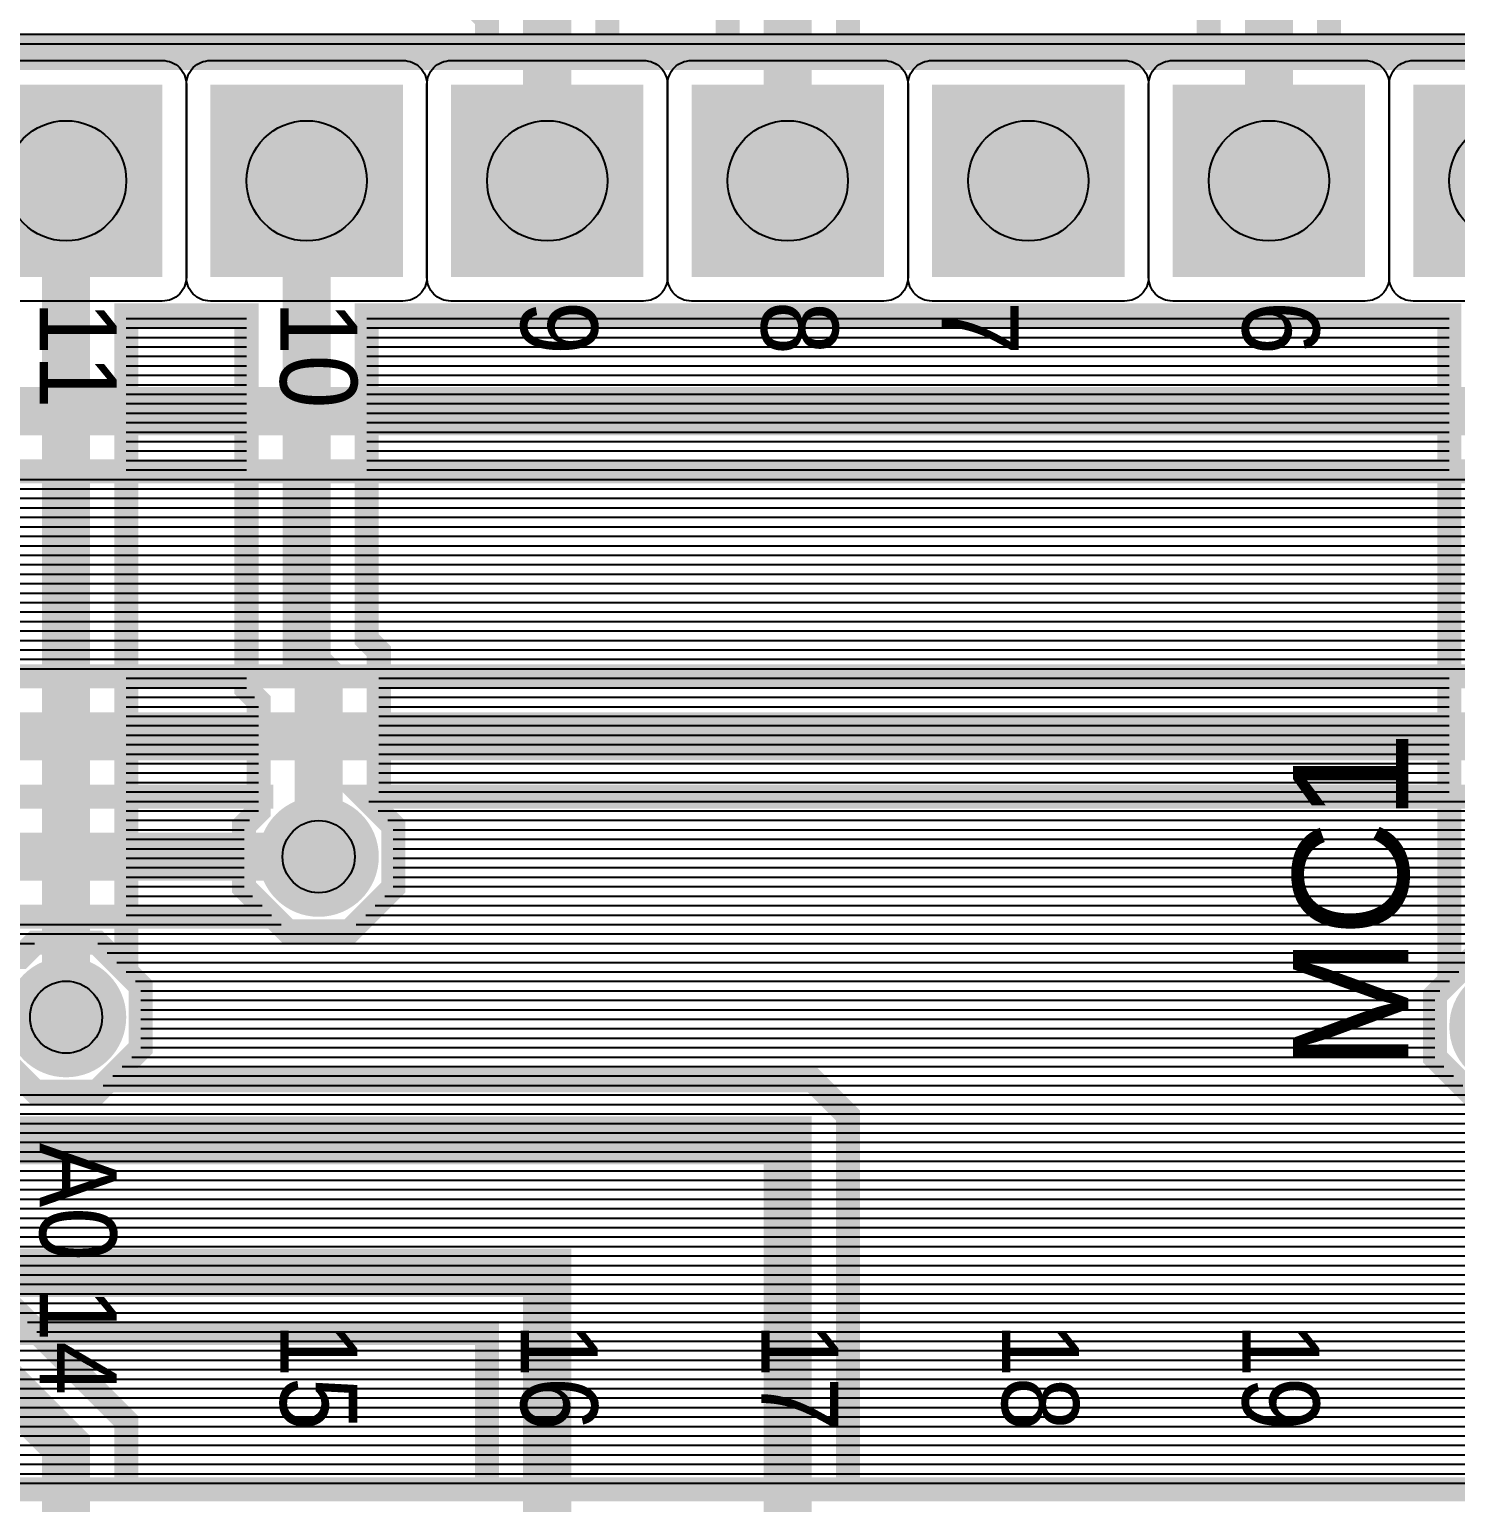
# Model space of a CAD drawing. Header units: inches. Extents: x -1.68 to 1.68, y -1.15 to 1.15.
# Drawn here: x 0.247 to 0.84, y -0.351 to 0.261 of the extents above; entities that cross this region are included whole.
import ezdxf

# ---------------------------------------------------------------- set-up
doc = ezdxf.new("R2010")
doc.units = ezdxf.units.IN
doc.layers.get('0').update_dxf_attribs({"linetype": 'CONTINUOUS'})

# ---------------------------------------------------------------- blocks, each defined once
blk = doc.blocks.new('EPAD')
at = {"const_width": 0.5}
blk.add_lwpolyline([(-0.25, 0, 1), (0.25, 0, 1)], format="xyb", close=True, dxfattribs=at)
blk = doc.blocks.new('RPAD')
blk.add_trace([(-0.5, -0.5), (-0.5, 0.5), (0.5, -0.5), (0.5, 0.5)])

msp = doc.modelspace()

# ---------------------------------------------------------------- linework, layer by layer
for points, const_width in [([(0.1175, -0.147145), (0.2875, -0.317145), (0.2875, -0.345516), (1.2375, -0.345516), (1.237501, 0.046162), (1.252145, 0.060807), (1.549784, 0.060807), (1.549784, 0.676162), (1.2826, 0.676162), (1.2766, 0.670162), (1.250919, 0.670162), (1.23276, 0.688321), (1.23276, 0.714002), (1.250919, 0.732161), (1.2766, 0.732161), (1.2826, 0.726161)], 0.01), ([(0.5875, 0.273485), (0.5875, 0.254484), (1.0375, 0.254484), (1.0375, 0.605217)], 0.01), ([(-0.334665, 0.54998), (-0.267613, 0.545538), (-0.251988, 0.433445), (-0.181122, 0.323012), (0.139599, 0.102736), (1.1625, 0.102736), (1.1625, 0.198484)], 0.02), ([(0.4625, 0.198484), (0.4625, 0.275965), (0.242028, 0.496437), (0.125965, 0.496437)], 0.02), ([(0.1065, 0.254484), (0.4375, 0.254484), (0.4375, 0.26561), (0.231672, 0.471438)], 0.01), ([(1.377933, 0.423799), (1.377933, 0.353799), (1.362933, 0.338799), (0.7775, 0.338799), (0.7625, 0.323799), (0.7625, 0.198484)], 0.02), ([(0.2625, -0.401516), (0.2625, -0.3275), (0.0925, -0.1575), (0.0925, 0.320453), (0.1425, 0.370453), (0.68502, 0.370453)], 0.02), ([(0.4875, 0.286319), (0.4875, 0.254484), (0.7375, 0.254484), (0.7375, 0.334154)], 0.01), ([(0.1175, 0.254484), (0.5375, 0.254484), (0.5375, 0.308839)], 0.01), ([(0.7875, 0.313444), (0.7875, 0.254484), (1.5185, 0.254484), (1.5185, 0.142485), (1.1875, 0.142485), (1.1875, 0.092381), (1.172855, 0.077737), (0.131842, 0.077737)], 0.01), ([(0.8925, 0.298484), (0.5625, 0.298484), (0.5625, 0.198484)], 0.02), ([(0.1125, -0.451516), (1.5125, -0.451516), (1.5125, 0.248484), (0.1125, 0.248484), (0.1125, -0.451516)], 0.008), ([(0.1125, -0.451516), (1.5125, -0.451516), (1.5125, 0.248484), (0.1125, 0.248484), (0.1125, -0.451516)], 0.008), ([(0.1125, -0.451516), (1.5125, -0.451516), (1.5125, 0.248484), (0.1125, 0.248484), (0.1125, -0.451516)], 0.008), ([(0.2625, -0.149232), (0.2625, 0.198484)], 0.02), ([(0.3625, 0.198484), (0.3625, -0.0025), (0.3675, -0.0075), (0.3675, -0.0825)], 0.02), ([(0.849659, -0.184169), (0.8315, -0.16601), (0.8315, -0.140329), (0.8375, -0.134329), (0.8375, 0.142485), (0.3875, 0.142485), (0.3875, 0.007855), (0.3925, 0.002855), (0.3925, -0.063659), (0.3985, -0.069659), (0.3985, -0.095341), (0.380341, -0.1135), (0.354659, -0.1135), (0.3365, -0.095341), (0.3365, -0.069659), (0.3425, -0.063659), (0.3425, -0.017855), (0.3375, -0.012855), (0.3375, 0.142485), (0.2875, 0.142485), (0.2875, -0.130392), (0.2935, -0.136392), (0.2935, -0.162073), (0.275341, -0.180232), (0.249659, -0.180232), (0.2315, -0.162073)], 0.01), ([(-0.177185, 0.118484), (-0.177185, 0.051854), (-0.177185, -0.0325), (0.9175, -0.0325), (0.9675, 0.0175)], 0.02), ([(-0.152185, -0.0075), (0.907145, -0.0075), (0.9365, 0.021855), (0.9365, 0.030341), (0.954659, 0.0485), (0.980341, 0.0485), (0.9985, 0.030341), (0.9985, 0.004659), (0.980341, -0.0135), (0.971855, -0.0135), (0.927855, -0.0575), (0.38634, -0.0575), (0.3985, -0.069659), (0.3985, -0.095341), (0.380341, -0.1135), (0.354659, -0.1135), (0.348659, -0.1075), (-0.363659, -0.1075)], 0.01), ([(-0.363659, -0.0575), (0.348659, -0.0575), (0.34866, -0.0575), (-0.18754, -0.0575)], 0.01), ([(0.3675, -0.0825), (-0.3825, -0.0825)], 0.02), ([(-0.583541, -0.124233), (0.243659, -0.124233), (0.249659, -0.118233), (0.275341, -0.118233), (0.2935, -0.136392), (0.2935, -0.162073), (0.280159, -0.175414), (0.572855, -0.175414), (0.587499, -0.190058), (0.587499, -0.200413), (0.5875, -0.345516), (1.5185, -0.345516)], 0.01), ([(1.436492, -0.140329), (1.436492, -0.16601), (1.418333, -0.184169), (1.392652, -0.184169), (1.386652, -0.178169), (0.881341, -0.178169), (0.875341, -0.184169), (0.849659, -0.184169), (0.8315, -0.16601), (0.8315, -0.140329), (0.849659, -0.12217), (0.875341, -0.12217), (0.881341, -0.12817), (1.386652, -0.12817), (1.392652, -0.12217), (1.418333, -0.12217), (1.436492, -0.140329)], 0.01), ([(-0.602382, -0.149232), (0.2625, -0.149232)], 0.02), ([(0.5625, -0.401516), (0.5625, -0.200413), (-1.110256, -0.200413), (-1.159862, -0.25002), (-1.159862, -0.409075)], 0.02), ([(0.4625, -0.401516), (0.4625, -0.255531), (-1.035453, -0.255531), (-1.059862, -0.279941), (-1.059862, -0.409075)], 0.02), ([(0.1065, -0.345516), (0.4375, -0.345516), (0.4375, -0.280531), (-1.025098, -0.280531)], 0.01)]:
    msp.add_lwpolyline(points, dxfattribs=dict(const_width=const_width))
for points in [[(-0.044331, 0.25939), (0.4375, 0.25939)], [(0.1175, 0.25939), (0.5375, 0.25939)], [(0.4875, 0.25939), (0.7375, 0.25939)], [(0.5875, 0.25939), (1.0375, 0.25939)], [(0.7875, 0.25939), (1.542501, 0.25939)], [(-0.038599, 0.255453), (0.4375, 0.255453)], [(0.1175, 0.255453), (0.5375, 0.255453)], [(0.4875, 0.255453), (0.7375, 0.255453)], [(0.5875, 0.255453), (1.0375, 0.255453)], [(0.7875, 0.255453), (1.542501, 0.255453)], [(0.2225, 0.248484), (0.3025, 0.248484), (0.303539, 0.248434), (0.304544, 0.248285), (0.305511, 0.248043), (0.306435, 0.247713), (0.307312, 0.247298), (0.308136, 0.246803), (0.308904, 0.246234), (0.309609, 0.245594), (0.31025, 0.244887), (0.310819, 0.24412), (0.311313, 0.243296), (0.311728, 0.24242), (0.312059, 0.241496), (0.312301, 0.240529), (0.31245, 0.239524), (0.3125, 0.238484), (0.3125, 0.158484), (0.31245, 0.157445), (0.312301, 0.15644), (0.312059, 0.155473), (0.311728, 0.154549), (0.311313, 0.153672), (0.310819, 0.152848), (0.31025, 0.152081), (0.309609, 0.151375), (0.308904, 0.150735), (0.308136, 0.150165), (0.307312, 0.14967), (0.306435, 0.149256), (0.305511, 0.148925), (0.304544, 0.148683), (0.303539, 0.148535), (0.3025, 0.148484), (0.3025, 0.148484), (0.2225, 0.148484)], [(0.9025, 0.148484), (0.8225, 0.148484), (0.821461, 0.148535), (0.820455, 0.148683), (0.819489, 0.148925), (0.818565, 0.149256), (0.817688, 0.14967), (0.816864, 0.150165), (0.816096, 0.150735), (0.815391, 0.151375), (0.81475, 0.152081), (0.814181, 0.152848), (0.813687, 0.153672), (0.813272, 0.154549), (0.812941, 0.155473), (0.812699, 0.15644), (0.81255, 0.157445), (0.8125, 0.158484), (0.8125, 0.238484), (0.81255, 0.239524), (0.812699, 0.240529), (0.812941, 0.241496), (0.813272, 0.24242), (0.813687, 0.243296), (0.814181, 0.24412), (0.81475, 0.244887), (0.815391, 0.245594), (0.816096, 0.246234), (0.816864, 0.246803), (0.817688, 0.247298), (0.818565, 0.247713), (0.819489, 0.248043), (0.820455, 0.248285), (0.821461, 0.248434), (0.8225, 0.248484), (0.9025, 0.248484)], [(0.2875, 0.14128), (0.3375, 0.14128)], [(0.3875, 0.14128), (0.8375, 0.14128)], [(0.2875, 0.137343), (0.3375, 0.137343)], [(0.3875, 0.137343), (0.8375, 0.137343)], [(0.2875, 0.133406), (0.3375, 0.133406)], [(0.2875, 0.129469), (0.3375, 0.129469)], [(0.3875, 0.133406), (0.8375, 0.133406)], [(0.3875, 0.129469), (0.8375, 0.129469)], [(0.2875, 0.125531), (0.3375, 0.125531)], [(0.3875, 0.125531), (0.8375, 0.125531)], [(0.2875, 0.121594), (0.3375, 0.121594)], [(0.2875, 0.117657), (0.3375, 0.117657)], [(0.3875, 0.121594), (0.8375, 0.121594)], [(0.3875, 0.117657), (0.8375, 0.117657)], [(0.2875, 0.11372), (0.3375, 0.11372)], [(0.3875, 0.11372), (0.8375, 0.11372)], [(0.2875, 0.109783), (0.3375, 0.109783)], [(0.2875, 0.105846), (0.3375, 0.105846)], [(0.3875, 0.109783), (0.8375, 0.109783)], [(0.3875, 0.105846), (0.8375, 0.105846)], [(0.2875, 0.101909), (0.3375, 0.101909)], [(0.3875, 0.101909), (0.8375, 0.101909)], [(0.2875, 0.097972), (0.3375, 0.097972)], [(0.2875, 0.094035), (0.3375, 0.094035)], [(0.3875, 0.097972), (0.8375, 0.097972)], [(0.3875, 0.094035), (0.8375, 0.094035)], [(0.2875, 0.090098), (0.3375, 0.090098)], [(0.2875, 0.086161), (0.3375, 0.086161)], [(0.3875, 0.090098), (0.8375, 0.090098)], [(0.3875, 0.086161), (0.8375, 0.086161)], [(0.2875, 0.082224), (0.3375, 0.082224)], [(0.3875, 0.082224), (0.8375, 0.082224)], [(-0.069526, 0.07435), (1.542501, 0.07435)], [(0.2875, 0.078287), (0.3375, 0.078287)], [(0.2875, 0.07435), (0.3375, 0.07435)], [(0.3875, 0.078287), (0.8375, 0.078287)], [(0.3875, 0.07435), (0.8375, 0.07435)], [(-0.067445, 0.070413), (1.542501, 0.070413)], [(0.2875, 0.070413), (0.3375, 0.070413)], [(0.3875, 0.070413), (0.8375, 0.070413)], [(-0.067445, 0.066476), (1.542501, 0.066476)], [(-0.067445, 0.062539), (1.542501, 0.062539)], [(0.2875, 0.066476), (0.3375, 0.066476)], [(0.2875, 0.062539), (0.3375, 0.062539)], [(0.3875, 0.066476), (0.8375, 0.066476)], [(0.3875, 0.062539), (0.8375, 0.062539)], [(-0.067445, 0.058602), (1.542501, 0.058602)], [(0.2875, 0.058602), (0.3375, 0.058602)], [(0.3875, 0.058602), (0.8375, 0.058602)], [(-0.067445, 0.054665), (1.542501, 0.054665)], [(-0.067445, 0.050728), (1.542501, 0.050728)], [(0.2875, 0.054665), (0.3375, 0.054665)], [(0.2875, 0.050728), (0.3375, 0.050728)], [(0.3875, 0.054665), (0.8375, 0.054665)], [(0.3875, 0.050728), (0.8375, 0.050728)], [(-0.067445, 0.046791), (0.952951, 0.046791)], [(0.2875, 0.046791), (0.3375, 0.046791)], [(0.3875, 0.046791), (0.8375, 0.046791)], [(-0.075117, 0.038917), (0.945077, 0.038917)], [(-0.07118, 0.042854), (0.949014, 0.042854)], [(0.2875, 0.042854), (0.3375, 0.042854)], [(0.2875, 0.038917), (0.3375, 0.038917)], [(0.3875, 0.042854), (0.8375, 0.042854)], [(0.3875, 0.038917), (0.8375, 0.038917)], [(-0.082991, 0.031043), (0.937203, 0.031043)], [(-0.079054, 0.03498), (0.94114, 0.03498)], [(0.2875, 0.03498), (0.3375, 0.03498)], [(0.2875, 0.031043), (0.3375, 0.031043)], [(0.3875, 0.03498), (0.8375, 0.03498)], [(0.3875, 0.031043), (0.8375, 0.031043)], [(-0.152185, 0.027106), (0.9365, 0.027106)], [(0.2875, 0.027106), (0.3375, 0.027106)], [(0.3875, 0.027106), (0.8375, 0.027106)], [(-0.152185, 0.023169), (0.9365, 0.023169)], [(-0.152185, 0.019232), (0.933878, 0.019232)], [(0.2875, 0.023169), (0.3375, 0.023169)], [(0.2875, 0.019232), (0.3375, 0.019232)], [(0.3875, 0.023169), (0.8375, 0.023169)], [(0.3875, 0.019232), (0.8375, 0.019232)], [(-0.152185, 0.015295), (0.929941, 0.015295)], [(0.2875, 0.015295), (0.3375, 0.015295)], [(0.3875, 0.015295), (0.8375, 0.015295)], [(-0.152185, 0.011358), (0.926004, 0.011358)], [(-0.152185, 0.007421), (0.922067, 0.007421)], [(0.2875, 0.011358), (0.3375, 0.011358)], [(0.2875, 0.007421), (0.3375, 0.007421)], [(0.3875, 0.011358), (0.8375, 0.011358)], [(0.387933, 0.007421), (0.8375, 0.007421)], [(-0.152185, 0.003484), (0.91813, 0.003484)], [(0.2875, 0.003484), (0.3375, 0.003484)], [(0.39187, 0.003484), (0.8375, 0.003484)], [(-0.152185, -0.000453), (0.914193, -0.000453)], [(-0.152185, -0.00439), (0.910256, -0.00439)], [(0.2875, -0.000453), (0.3375, -0.000453)], [(0.2875, -0.00439), (0.3375, -0.00439)], [(0.3925, -0.000453), (0.8375, -0.000453)], [(0.3925, -0.00439), (0.8375, -0.00439)], [(0.2875, -0.008327), (0.3375, -0.008327)], [(0.3925, -0.008327), (0.8375, -0.008327)], [(0.2875, -0.012264), (0.3375, -0.012264)], [(0.2875, -0.016201), (0.340846, -0.016201)], [(0.3925, -0.012264), (0.8375, -0.012264)], [(0.3925, -0.016201), (0.8375, -0.016201)], [(0.2875, -0.020138), (0.3425, -0.020138)], [(0.2875, -0.024075), (0.3425, -0.024075)], [(0.3925, -0.020138), (0.8375, -0.020138)], [(0.3925, -0.024075), (0.8375, -0.024075)], [(0.2875, -0.028012), (0.3425, -0.028012)], [(0.3925, -0.028012), (0.8375, -0.028012)], [(0.2875, -0.031949), (0.3425, -0.031949)], [(0.2875, -0.035886), (0.3425, -0.035886)], [(0.3925, -0.031949), (0.8375, -0.031949)], [(0.3925, -0.035886), (0.8375, -0.035886)], [(0.2875, -0.039823), (0.3425, -0.039823)], [(0.3925, -0.039823), (0.8375, -0.039823)], [(0.2875, -0.04376), (0.3425, -0.04376)], [(0.2875, -0.047697), (0.3425, -0.047697)], [(0.3925, -0.04376), (0.8375, -0.04376)], [(0.3925, -0.047697), (0.8375, -0.047697)], [(0.2875, -0.051634), (0.3425, -0.051634)], [(0.3925, -0.051634), (0.8375, -0.051634)], [(0.2875, -0.055571), (0.3425, -0.055571)], [(0.2875, -0.059508), (0.3425, -0.059508)], [(0.388348, -0.059508), (1.542501, -0.059508)], [(0.3925, -0.055571), (0.8375, -0.055571)], [(0.3925, -0.059508), (0.8375, -0.059508)], [(0.2875, -0.063445), (0.3425, -0.063445)], [(0.392285, -0.063445), (1.542501, -0.063445)], [(0.3925, -0.063445), (0.8375, -0.063445)], [(0.2875, -0.067382), (0.338778, -0.067382)], [(0.2875, -0.071319), (0.3365, -0.071319)], [(0.396222, -0.067382), (0.8375, -0.067382)], [(0.396222, -0.067382), (1.542501, -0.067382)], [(0.3985, -0.071319), (0.8375, -0.071319)], [(0.3985, -0.071319), (1.542501, -0.071319)], [(0.2875, -0.075256), (0.3365, -0.075256)], [(0.2875, -0.079193), (0.3365, -0.079193)], [(0.3985, -0.075256), (0.8375, -0.075256)], [(0.3985, -0.075256), (1.542501, -0.075256)], [(0.3985, -0.079193), (0.8375, -0.079193)], [(0.3985, -0.079193), (1.542501, -0.079193)], [(0.2875, -0.08313), (0.3365, -0.08313)], [(0.3985, -0.08313), (0.8375, -0.08313)], [(0.3985, -0.08313), (1.542501, -0.08313)], [(0.2875, -0.087067), (0.3365, -0.087067)], [(0.2875, -0.091004), (0.3365, -0.091004)], [(0.3985, -0.087067), (0.8375, -0.087067)], [(0.3985, -0.087067), (1.542501, -0.087067)], [(0.3985, -0.091004), (0.8375, -0.091004)], [(0.3985, -0.091004), (1.542501, -0.091004)], [(0.2875, -0.094941), (0.3365, -0.094941)], [(0.3985, -0.094941), (0.8375, -0.094941)], [(0.3985, -0.094941), (1.542501, -0.094941)], [(0.2875, -0.098878), (0.340038, -0.098878)], [(0.2875, -0.102815), (0.343975, -0.102815)], [(0.391025, -0.102815), (0.8375, -0.102815)], [(0.391025, -0.102815), (1.542501, -0.102815)], [(0.394962, -0.098878), (0.8375, -0.098878)], [(0.394962, -0.098878), (1.542501, -0.098878)], [(0.2875, -0.106752), (0.347912, -0.106752)], [(0.387088, -0.106752), (0.8375, -0.106752)], [(0.387088, -0.106752), (1.542501, -0.106752)], [(-1.304075, -0.114626), (1.542501, -0.114626)], [(-0.366849, -0.110689), (0.351849, -0.110689)], [(0.2875, -0.110689), (0.351849, -0.110689)], [(0.2875, -0.114626), (0.8375, -0.114626)], [(0.383151, -0.110689), (0.8375, -0.110689)], [(0.383151, -0.110689), (1.542501, -0.110689)], [(-0.589211, -0.118563), (0.249329, -0.118563)], [(0.275671, -0.118563), (1.542501, -0.118563)], [(0.2875, -0.118563), (0.8375, -0.118563)], [(0.279608, -0.1225), (0.849329, -0.1225)], [(0.283545, -0.126437), (0.845392, -0.126437)], [(0.2875, -0.1225), (0.8375, -0.1225)], [(0.2875, -0.126437), (0.8375, -0.126437)], [(0.287482, -0.130374), (0.841455, -0.130374)], [(0.2875, -0.130374), (0.8375, -0.130374)], [(0.291419, -0.134311), (0.8375, -0.134311)], [(0.291419, -0.134311), (0.837518, -0.134311)], [(0.2935, -0.138248), (0.833581, -0.138248)], [(0.2935, -0.138248), (0.833581, -0.138248)], [(0.2935, -0.142185), (0.8315, -0.142185)], [(0.2935, -0.142185), (0.8315, -0.142185)], [(0.2935, -0.146122), (0.8315, -0.146122)], [(0.2935, -0.146122), (0.8315, -0.146122)], [(0.2935, -0.150059), (0.8315, -0.150059)], [(0.2935, -0.150059), (0.8315, -0.150059)], [(0.2935, -0.153996), (0.8315, -0.153996)], [(0.2935, -0.153996), (0.8315, -0.153996)], [(0.2935, -0.157933), (0.8315, -0.157933)], [(0.2935, -0.157933), (0.8315, -0.157933)], [(0.2935, -0.16187), (0.8315, -0.16187)], [(0.2935, -0.16187), (0.8315, -0.16187)], [(0.285828, -0.169744), (0.835235, -0.169744)], [(0.285828, -0.169744), (0.835235, -0.169744)], [(0.289765, -0.165807), (0.8315, -0.165807)], [(0.289765, -0.165807), (0.8315, -0.165807)], [(0.281891, -0.173681), (0.839172, -0.173681)], [(0.281891, -0.173681), (0.839172, -0.173681)], [(0.151909, -0.181555), (0.847046, -0.181555)], [(0.277954, -0.177618), (0.843109, -0.177618)], [(0.575059, -0.177618), (0.843109, -0.177618)], [(0.578996, -0.181555), (0.847046, -0.181555)], [(0.155846, -0.185492), (1.2375, -0.185492)], [(0.159783, -0.189429), (1.2375, -0.189429)], [(0.582933, -0.185492), (1.542501, -0.185492)], [(0.58687, -0.189429), (1.542501, -0.189429)], [(0.16372, -0.193366), (1.2375, -0.193366)], [(0.587499, -0.193366), (1.542501, -0.193366)], [(0.167657, -0.197303), (1.2375, -0.197303)], [(0.171594, -0.20124), (1.2375, -0.20124)], [(0.587499, -0.197303), (1.542501, -0.197303)], [(0.587499, -0.20124), (1.542501, -0.20124)], [(0.175531, -0.205177), (1.2375, -0.205177)], [(0.587499, -0.205177), (1.542501, -0.205177)], [(0.179468, -0.209114), (1.2375, -0.209114)], [(0.183406, -0.213051), (1.2375, -0.213051)], [(0.587499, -0.209114), (1.542501, -0.209114)], [(0.587499, -0.213051), (1.542501, -0.213051)], [(0.187343, -0.216988), (1.2375, -0.216988)], [(0.587499, -0.216988), (1.542501, -0.216988)], [(0.19128, -0.220925), (1.2375, -0.220925)], [(0.195217, -0.224862), (1.2375, -0.224862)], [(0.587499, -0.220925), (1.542501, -0.220925)], [(0.587499, -0.224862), (1.542501, -0.224862)], [(0.199154, -0.228799), (1.2375, -0.228799)], [(0.587499, -0.228799), (1.542501, -0.228799)], [(0.203091, -0.232736), (1.2375, -0.232736)], [(0.207028, -0.236673), (1.2375, -0.236673)], [(0.587499, -0.232736), (1.542501, -0.232736)], [(0.587499, -0.236673), (1.542501, -0.236673)], [(0.210965, -0.24061), (1.2375, -0.24061)], [(0.214902, -0.244547), (1.2375, -0.244547)], [(0.587499, -0.24061), (1.542501, -0.24061)], [(0.587499, -0.244547), (1.542501, -0.244547)], [(0.218839, -0.248484), (1.2375, -0.248484)], [(0.587499, -0.248484), (1.542501, -0.248484)], [(0.222776, -0.252421), (1.2375, -0.252421)], [(0.226713, -0.256358), (1.2375, -0.256358)], [(0.587499, -0.252421), (1.542501, -0.252421)], [(0.587499, -0.256358), (1.542501, -0.256358)], [(0.23065, -0.260295), (1.2375, -0.260295)], [(0.587499, -0.260295), (1.542501, -0.260295)], [(0.234587, -0.264232), (1.2375, -0.264232)], [(0.238524, -0.268169), (1.2375, -0.268169)], [(0.587499, -0.264232), (1.542501, -0.264232)], [(0.587499, -0.268169), (1.542501, -0.268169)], [(0.242461, -0.272106), (1.2375, -0.272106)], [(0.587499, -0.272106), (1.542501, -0.272106)], [(0.246398, -0.276043), (1.2375, -0.276043)], [(0.250335, -0.27998), (1.2375, -0.27998)], [(0.587499, -0.276043), (1.542501, -0.276043)], [(0.587499, -0.27998), (1.542501, -0.27998)], [(-1.028484, -0.283917), (0.4375, -0.283917)], [(0.254272, -0.283917), (1.2375, -0.283917)], [(0.587499, -0.283917), (1.542501, -0.283917)], [(-1.034863, -0.291791), (0.4375, -0.291791)], [(-1.032421, -0.287854), (0.4375, -0.287854)], [(0.258209, -0.287854), (1.2375, -0.287854)], [(0.262146, -0.291791), (1.2375, -0.291791)], [(0.587499, -0.287854), (1.542501, -0.287854)], [(0.587499, -0.291791), (1.542501, -0.291791)], [(-1.034863, -0.295728), (0.4375, -0.295728)], [(-1.034863, -0.299665), (0.4375, -0.299665)], [(0.266083, -0.295728), (1.2375, -0.295728)], [(0.27002, -0.299665), (1.2375, -0.299665)], [(0.587499, -0.295728), (1.542501, -0.295728)], [(0.587499, -0.299665), (1.542501, -0.299665)], [(-1.034863, -0.303602), (0.4375, -0.303602)], [(0.273957, -0.303602), (1.2375, -0.303602)], [(0.587499, -0.303602), (1.542501, -0.303602)], [(-1.034863, -0.307539), (0.4375, -0.307539)], [(-1.034863, -0.311476), (0.4375, -0.311476)], [(0.277894, -0.307539), (1.2375, -0.307539)], [(0.281831, -0.311476), (1.2375, -0.311476)], [(0.587499, -0.307539), (1.542501, -0.307539)], [(0.587499, -0.311476), (1.542501, -0.311476)], [(-1.034863, -0.315413), (0.4375, -0.315413)], [(0.285768, -0.315413), (1.2375, -0.315413)], [(0.587499, -0.315413), (1.542501, -0.315413)], [(-1.034863, -0.31935), (0.4375, -0.31935)], [(-1.034863, -0.323287), (0.4375, -0.323287)], [(0.2875, -0.31935), (1.2375, -0.31935)], [(0.2875, -0.323287), (1.2375, -0.323287)], [(0.587499, -0.31935), (1.542501, -0.31935)], [(0.587499, -0.323287), (1.542501, -0.323287)], [(-1.034863, -0.327224), (0.4375, -0.327224)], [(0.2875, -0.327224), (1.2375, -0.327224)], [(0.587499, -0.327224), (1.542501, -0.327224)], [(-1.034863, -0.331161), (0.4375, -0.331161)], [(-0.81362, -0.335098), (0.4375, -0.335098)], [(0.2875, -0.331161), (1.2375, -0.331161)], [(0.2875, -0.335098), (1.2375, -0.335098)], [(0.587499, -0.331161), (1.542501, -0.331161)], [(0.587499, -0.335098), (1.542501, -0.335098)], [(-0.809683, -0.339035), (0.4375, -0.339035)], [(0.2875, -0.339035), (1.2375, -0.339035)], [(0.587499, -0.339035), (1.542501, -0.339035)], [(-0.01502, -0.342972), (0.4375, -0.342972)], [(0.2875, -0.342972), (1.2375, -0.342972)], [(0.587499, -0.342972), (1.542501, -0.342972)]]:
    msp.add_lwpolyline(points)
for points in [[(0.4025, 0.148484), (0.3225, 0.148484), (0.321461, 0.148535), (0.320456, 0.148683), (0.319489, 0.148925), (0.318565, 0.149256), (0.317688, 0.14967), (0.316864, 0.150165), (0.316096, 0.150735), (0.315391, 0.151375), (0.31475, 0.152081), (0.314181, 0.152848), (0.313687, 0.153672), (0.313272, 0.154549), (0.312941, 0.155473), (0.312699, 0.15644), (0.31255, 0.157445), (0.3125, 0.158484), (0.3125, 0.238484), (0.31255, 0.239524), (0.312699, 0.240529), (0.312941, 0.241496), (0.313272, 0.24242), (0.313687, 0.243296), (0.314181, 0.24412), (0.31475, 0.244887), (0.315391, 0.245594), (0.316096, 0.246234), (0.316864, 0.246803), (0.317688, 0.247298), (0.318565, 0.247713), (0.319489, 0.248043), (0.320456, 0.248285), (0.321461, 0.248434), (0.3225, 0.248484), (0.4025, 0.248484), (0.403539, 0.248434), (0.404545, 0.248285), (0.405511, 0.248043), (0.406435, 0.247713), (0.407312, 0.247298), (0.408136, 0.246803), (0.408904, 0.246234), (0.409609, 0.245594), (0.41025, 0.244887), (0.410819, 0.24412), (0.411313, 0.243296), (0.411728, 0.24242), (0.412059, 0.241496), (0.412301, 0.240529), (0.41245, 0.239524), (0.4125, 0.238484), (0.4125, 0.158484), (0.41245, 0.157445), (0.412301, 0.15644), (0.412059, 0.155473), (0.411728, 0.154549), (0.411313, 0.153672), (0.410819, 0.152848), (0.41025, 0.152081), (0.409609, 0.151375), (0.408904, 0.150735), (0.408136, 0.150165), (0.407312, 0.14967), (0.406435, 0.149256), (0.405511, 0.148925), (0.404545, 0.148683), (0.403539, 0.148535), (0.4025, 0.148484)], [(0.5025, 0.148484), (0.4225, 0.148484), (0.421461, 0.148535), (0.420456, 0.148683), (0.419489, 0.148925), (0.418565, 0.149256), (0.417688, 0.14967), (0.416864, 0.150165), (0.416096, 0.150735), (0.415391, 0.151375), (0.41475, 0.152081), (0.414181, 0.152848), (0.413687, 0.153672), (0.413272, 0.154549), (0.412941, 0.155473), (0.412699, 0.15644), (0.41255, 0.157445), (0.4125, 0.158484), (0.4125, 0.238484), (0.41255, 0.239524), (0.412699, 0.240529), (0.412941, 0.241496), (0.413272, 0.24242), (0.413687, 0.243296), (0.414181, 0.24412), (0.41475, 0.244887), (0.415391, 0.245594), (0.416096, 0.246234), (0.416864, 0.246803), (0.417688, 0.247298), (0.418565, 0.247713), (0.419489, 0.248043), (0.420456, 0.248285), (0.421461, 0.248434), (0.4225, 0.248484), (0.5025, 0.248484), (0.503539, 0.248434), (0.504544, 0.248285), (0.505511, 0.248043), (0.506435, 0.247713), (0.507312, 0.247298), (0.508136, 0.246803), (0.508904, 0.246234), (0.509609, 0.245594), (0.51025, 0.244887), (0.510819, 0.24412), (0.511313, 0.243296), (0.511728, 0.24242), (0.512059, 0.241496), (0.512301, 0.240529), (0.51245, 0.239524), (0.5125, 0.238484), (0.5125, 0.158484), (0.51245, 0.157445), (0.512301, 0.15644), (0.512059, 0.155473), (0.511728, 0.154549), (0.511313, 0.153672), (0.510819, 0.152848), (0.51025, 0.152081), (0.509609, 0.151375), (0.508904, 0.150735), (0.508136, 0.150165), (0.507312, 0.14967), (0.506435, 0.149256), (0.505511, 0.148925), (0.504544, 0.148683), (0.503539, 0.148535), (0.5025, 0.148484)], [(0.6025, 0.148484), (0.5225, 0.148484), (0.521461, 0.148535), (0.520456, 0.148683), (0.519489, 0.148925), (0.518565, 0.149256), (0.517688, 0.14967), (0.516864, 0.150165), (0.516096, 0.150735), (0.515391, 0.151375), (0.51475, 0.152081), (0.514181, 0.152848), (0.513687, 0.153672), (0.513272, 0.154549), (0.512941, 0.155473), (0.512699, 0.15644), (0.51255, 0.157445), (0.5125, 0.158484), (0.5125, 0.238484), (0.51255, 0.239524), (0.512699, 0.240529), (0.512941, 0.241496), (0.513272, 0.24242), (0.513687, 0.243296), (0.514181, 0.24412), (0.51475, 0.244887), (0.515391, 0.245594), (0.516096, 0.246234), (0.516864, 0.246803), (0.517688, 0.247298), (0.518565, 0.247713), (0.519489, 0.248043), (0.520456, 0.248285), (0.521461, 0.248434), (0.5225, 0.248484), (0.6025, 0.248484), (0.603539, 0.248434), (0.604544, 0.248285), (0.605511, 0.248043), (0.606435, 0.247713), (0.607312, 0.247298), (0.608136, 0.246803), (0.608904, 0.246234), (0.609609, 0.245594), (0.61025, 0.244887), (0.610819, 0.24412), (0.611313, 0.243296), (0.611728, 0.24242), (0.612059, 0.241496), (0.612301, 0.240529), (0.61245, 0.239524), (0.6125, 0.238484), (0.6125, 0.158484), (0.61245, 0.157445), (0.612301, 0.15644), (0.612059, 0.155473), (0.611728, 0.154549), (0.611313, 0.153672), (0.610819, 0.152848), (0.61025, 0.152081), (0.609609, 0.151375), (0.608904, 0.150735), (0.608136, 0.150165), (0.607312, 0.14967), (0.606435, 0.149256), (0.605511, 0.148925), (0.604544, 0.148683), (0.603539, 0.148535), (0.6025, 0.148484)], [(0.7025, 0.148484), (0.6225, 0.148484), (0.621461, 0.148535), (0.620456, 0.148683), (0.619489, 0.148925), (0.618565, 0.149256), (0.617688, 0.14967), (0.616864, 0.150165), (0.616096, 0.150735), (0.615391, 0.151375), (0.61475, 0.152081), (0.614181, 0.152848), (0.613687, 0.153672), (0.613272, 0.154549), (0.612941, 0.155473), (0.612699, 0.15644), (0.61255, 0.157445), (0.6125, 0.158484), (0.6125, 0.238484), (0.61255, 0.239524), (0.612699, 0.240529), (0.612941, 0.241496), (0.613272, 0.24242), (0.613687, 0.243296), (0.614181, 0.24412), (0.61475, 0.244887), (0.615391, 0.245594), (0.616096, 0.246234), (0.616864, 0.246803), (0.617688, 0.247298), (0.618565, 0.247713), (0.619489, 0.248043), (0.620456, 0.248285), (0.621461, 0.248434), (0.6225, 0.248484), (0.7025, 0.248484), (0.703539, 0.248434), (0.704544, 0.248285), (0.705511, 0.248043), (0.706435, 0.247713), (0.707312, 0.247298), (0.708136, 0.246803), (0.708904, 0.246234), (0.709609, 0.245594), (0.71025, 0.244887), (0.710819, 0.24412), (0.711313, 0.243296), (0.711728, 0.24242), (0.712059, 0.241496), (0.712301, 0.240529), (0.71245, 0.239524), (0.7125, 0.238484), (0.7125, 0.158484), (0.71245, 0.157445), (0.712301, 0.15644), (0.712059, 0.155473), (0.711728, 0.154549), (0.711313, 0.153672), (0.710819, 0.152848), (0.71025, 0.152081), (0.709609, 0.151375), (0.708904, 0.150735), (0.708136, 0.150165), (0.707312, 0.14967), (0.706435, 0.149256), (0.705511, 0.148925), (0.704544, 0.148683), (0.703539, 0.148535), (0.7025, 0.148484)], [(0.8025, 0.148484), (0.7225, 0.148484), (0.721461, 0.148535), (0.720456, 0.148683), (0.719489, 0.148925), (0.718565, 0.149256), (0.717688, 0.14967), (0.716864, 0.150165), (0.716096, 0.150735), (0.715391, 0.151375), (0.71475, 0.152081), (0.714181, 0.152848), (0.713687, 0.153672), (0.713272, 0.154549), (0.712941, 0.155473), (0.712699, 0.15644), (0.71255, 0.157445), (0.7125, 0.158484), (0.7125, 0.238484), (0.71255, 0.239524), (0.712699, 0.240529), (0.712941, 0.241496), (0.713272, 0.24242), (0.713687, 0.243296), (0.714181, 0.24412), (0.71475, 0.244887), (0.715391, 0.245594), (0.716096, 0.246234), (0.716864, 0.246803), (0.717688, 0.247298), (0.718565, 0.247713), (0.719489, 0.248043), (0.720456, 0.248285), (0.721461, 0.248434), (0.7225, 0.248484), (0.8025, 0.248484), (0.803539, 0.248434), (0.804545, 0.248285), (0.805511, 0.248043), (0.806435, 0.247713), (0.807312, 0.247298), (0.808136, 0.246803), (0.808904, 0.246234), (0.809609, 0.245594), (0.81025, 0.244887), (0.810819, 0.24412), (0.811313, 0.243296), (0.811728, 0.24242), (0.812059, 0.241496), (0.812301, 0.240529), (0.81245, 0.239524), (0.8125, 0.238484), (0.8125, 0.158484), (0.81245, 0.157445), (0.812301, 0.15644), (0.812059, 0.155473), (0.811728, 0.154549), (0.811313, 0.153672), (0.810819, 0.152848), (0.81025, 0.152081), (0.809609, 0.151375), (0.808904, 0.150735), (0.808136, 0.150165), (0.807312, 0.14967), (0.806435, 0.149256), (0.805511, 0.148925), (0.804545, 0.148683), (0.803539, 0.148535), (0.8025, 0.148484)]]:
    msp.add_lwpolyline(points, close=True)
for centre, radius in [((0.2625, 0.198484), 0.025), ((0.3625, 0.198484), 0.025), ((0.4625, 0.198484), 0.025), ((0.5625, 0.198484), 0.025), ((0.6625, 0.198484), 0.025), ((0.7625, 0.198484), 0.025), ((0.8625, 0.198484), 0.025), ((0.3675, -0.0825), 0.015), ((0.2625, -0.149232), 0.015)]:
    msp.add_circle(centre, radius)

# ---------------------------------------------------------------- block references
at = {"xscale": 0.08, "yscale": 0.08, "rotation": 180}
for p in [(0.2625, 0.198484), (0.3625, 0.198484), (0.4625, 0.198484), (0.5625, 0.198484), (0.6625, 0.198484), (0.7625, 0.198484), (0.8625, 0.198484)]:
    msp.add_blockref('RPAD', p, dxfattribs=at)
for p, xscale, yscale in [((0.3675, -0.0825), 0.05, 0.05), ((0.3675, -0.0825), 0.03, 0.03), ((0.2625, -0.149232), 0.05, 0.05), ((0.8625, -0.153169), 0.05, 0.05), ((0.2625, -0.149232), 0.03, 0.03)]:
    msp.add_blockref('EPAD', p, dxfattribs=dict(xscale=xscale, yscale=yscale))

# ---------------------------------------------------------------- texts
for s, height, rotation, width, p in [('11', 0.032, 270, 0.9375, (0.2515, 0.148484)), ('11', 0.032, 270, 0.9375, (0.2515, 0.148484)), ('11', 0.032, 270, 0.9375, (0.2515, 0.148484)), ('10', 0.032, 270, 0.9375, (0.3515, 0.148484)), ('10', 0.032, 270, 0.9375, (0.3515, 0.148484)), ('10', 0.032, 270, 0.9375, (0.3515, 0.148484)), ('9', 0.032, 270, 0.9375, (0.4515, 0.148484)), ('9', 0.032, 270, 0.9375, (0.4515, 0.148484)), ('9', 0.032, 270, 0.9375, (0.4515, 0.148484)), ('8', 0.032, 270, 0.9375, (0.5515, 0.148484)), ('8', 0.032, 270, 0.9375, (0.5515, 0.148484)), ('8', 0.032, 270, 0.9375, (0.5515, 0.148484)), ('7', 0.032, 270, 0.9375, (0.6265, 0.148484)), ('7', 0.032, 270, 0.9375, (0.6265, 0.148484)), ('7', 0.032, 270, 0.9375, (0.6265, 0.148484)), ('6', 0.032, 270, 0.9375, (0.7515, 0.148484)), ('6', 0.032, 270, 0.9375, (0.7515, 0.148484)), ('6', 0.032, 270, 0.9375, (0.7515, 0.148484)), ('MC1', 0.048, 90, 1.041667, (0.8205, -0.171516)), ('MC1', 0.048, 90, 1.041667, (0.8205, -0.171516)), ('MC1', 0.048, 90, 1.041667, (0.8205, -0.171516)), ('A0 14', 0.032, 270, 0.9375, (0.2515, -0.201516)), ('A0 14', 0.032, 270, 0.9375, (0.2515, -0.201516)), ('A0 14', 0.032, 270, 0.9375, (0.2515, -0.201516)), ('15', 0.032, 270, 0.9375, (0.3515, -0.276516)), ('15', 0.032, 270, 0.9375, (0.3515, -0.276516)), ('15', 0.032, 270, 0.9375, (0.3515, -0.276516)), ('16', 0.032, 270, 0.9375, (0.4515, -0.276516)), ('16', 0.032, 270, 0.9375, (0.4515, -0.276516)), ('16', 0.032, 270, 0.9375, (0.4515, -0.276516)), ('17', 0.032, 270, 0.9375, (0.5515, -0.276516)), ('17', 0.032, 270, 0.9375, (0.5515, -0.276516)), ('17', 0.032, 270, 0.9375, (0.5515, -0.276516)), ('18', 0.032, 270, 0.9375, (0.6515, -0.276516)), ('18', 0.032, 270, 0.9375, (0.6515, -0.276516)), ('18', 0.032, 270, 0.9375, (0.6515, -0.276516)), ('19', 0.032, 270, 0.9375, (0.7515, -0.276516)), ('19', 0.032, 270, 0.9375, (0.7515, -0.276516)), ('19', 0.032, 270, 0.9375, (0.7515, -0.276516))]:
    msp.add_text(s, height=height, rotation=rotation, dxfattribs=dict(width=width)).set_placement(p)

doc.saveas('drawing.dxf')
